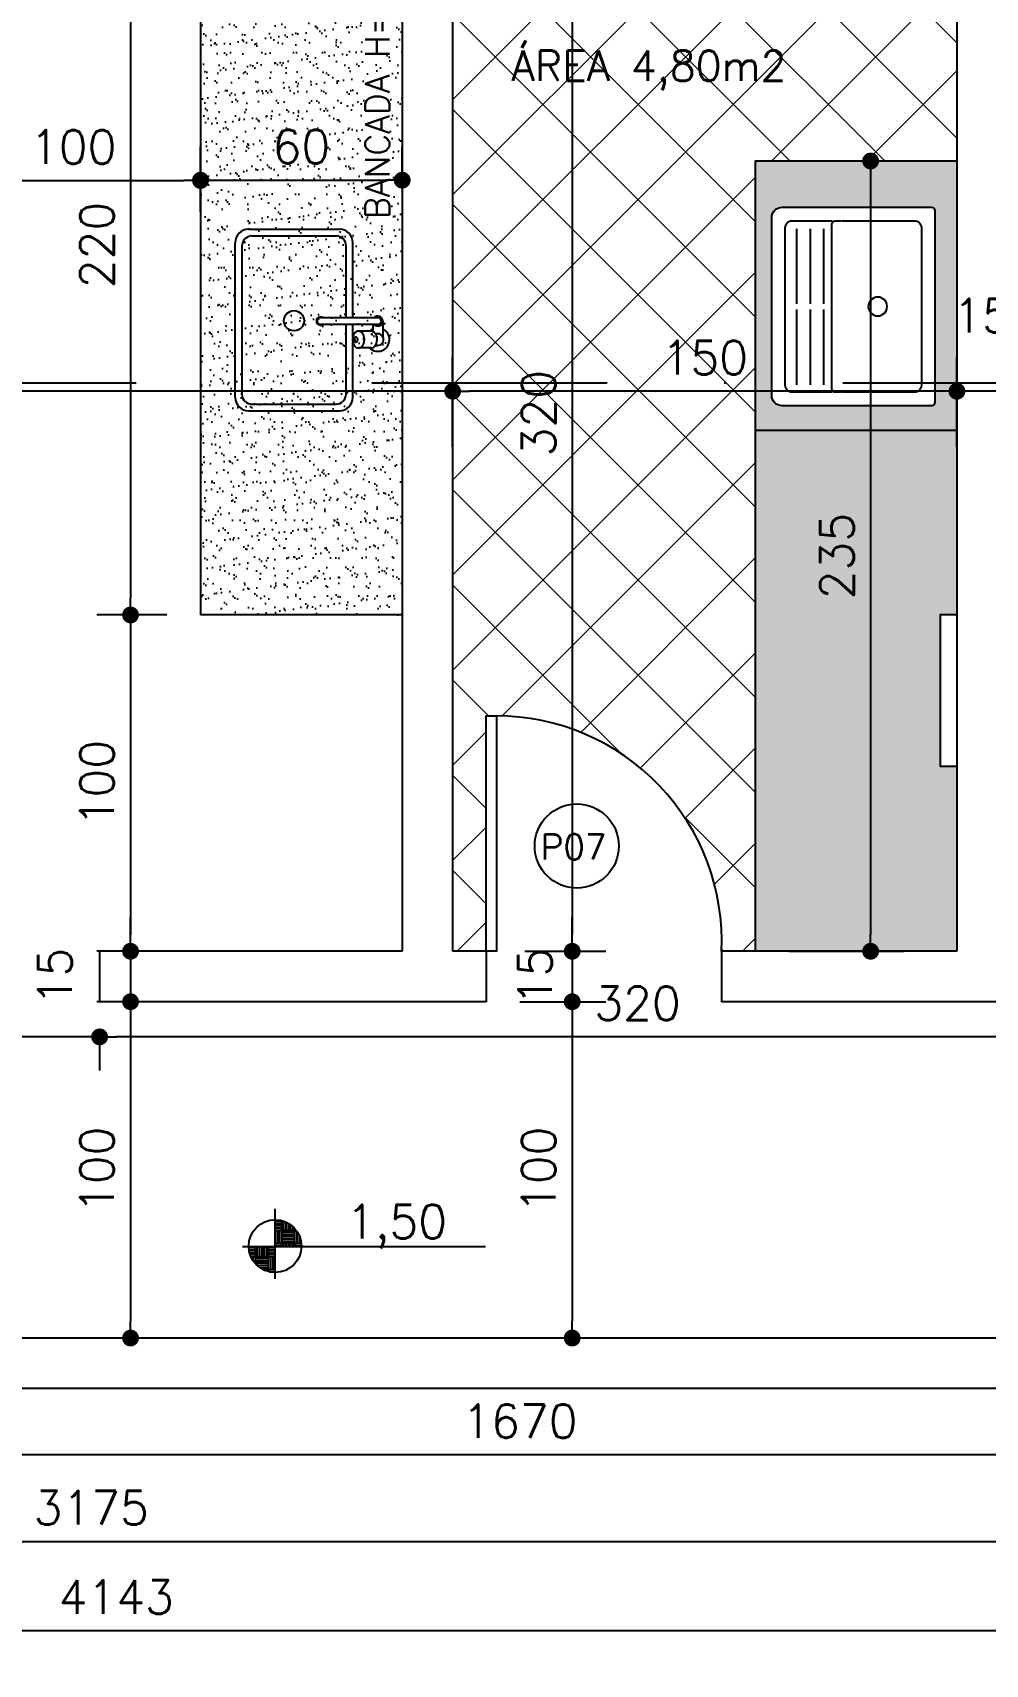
# Model space of a CAD drawing. Header units: inches. Extents: x 580771 to 672494, y 7715997 to 7829530.
# Drawn here: x 654402.8 to 654686.2, y 7727586.6 to 7728071.8 of the extents above; entities that cross this region are included whole.
import ezdxf

# ---------------------------------------------------------------- set-up
doc = ezdxf.new("R2010")
doc.units = ezdxf.units.IN
doc.header["$MEASUREMENT"] = 0
doc.header["$PDMODE"] = 2
doc.linetypes.add('DASHDOTX2', pattern=[2, 1, -0.5, 0, -0.5])
for name, color, linetype in [('02', 2, 'Continuous'), ('04', 4, 'Continuous'), ('1-ARQ-2', 2, 'Continuous'), ('1-ARQ-A', 1, 'Continuous'), ('Block1', 1, 'Continuous'), ('Block2', 2, 'Continuous'), ('COZINHA', 2, 'Continuous'), ('NIVEL', 2, 'Continuous'), ('P-02', 2, 'Continuous'), ('parede', 6, 'Continuous'), ('PAVTO1-ESCADA', 1, 'Continuous'), ('SIMBOLOS', 2, 'Continuous'), ('VEGETAÇÃO1', 96, 'Continuous')]:
    doc.layers.add(name, color=color, linetype=linetype)
doc.layers.add('ARQ-01', color=1, linetype='Continuous', lineweight=13)
doc.styles.add('R80E50', font='romans.shx', dxfattribs={"height": 10})
doc.styles.add('ROMANS', font='romans', dxfattribs={"height": 0.2})
doc.dimstyles.new('ARQ50', dxfattribs={"dimscale": 50, "dimtxt": 10, "dimasz": 0.1, "dimexe": 0.2, "dimexo": 0.2, "dimgap": 0.1, "dimtad": 1, "dimdec": 0, "dimzin": 12, "dimdsep": 46, "dimtxsty": 'R80E50', "dimblk1": 'DOT', "dimblk2": 'DOT', "dimsah": 1, "dimcen": 0.4, "dimclrd": 15, "dimclre": 15, "dimclrt": 3, "dimadec": 0, "dimazin": 0, "dimtfac": 1, "dimtdec": 0, "dimtmove": 2, "dimatfit": 3, "dimldrblk": 'DOT', "dimfxl": 0.2, "dimtolj": 1, "dimtzin": 12, "dimarcsym": 0})
pattern_1 = [(37.5, (135.5477, -42593.4593), (-0.1889800743, 5.780471307), [0, -4.56, 0, -5.1, 0, -4.875]), (7.5, (135.548, -42593.459), (5.309330116, 8.466438196), [0, -2.46, 0, -4.11, 0, -1.575]), (327.5, (131.8577, -42593.4593), (9.3424255853, 0.0169771606), [0, -1.5, 0, -5.4, 0, -7.05]), (317.5, (131.858, -42593.459), (9.018379814, 2.633026695), [0, -0.75, 0, -3.54, 0, -4.05])]

# ---------------------------------------------------------------- blocks, each defined once
blk = doc.blocks.new('COZINHA-D-G-PL')
at = {"layer": 'COZINHA', "color": 2, "linetype": 'Continuous'}
for p, q in [((19.24, 16.99), (65.24, 16.99)), ((19.24, -18.01), (35.69, -18.01)), ((37.18, -18.01), (40.94, -18.01)), ((37.18, -18.01), (40.94, -18.01)), ((42.94, -18.01), (65.24, -18.01))]:
    blk.add_line(p, q, dxfattribs=at)
at = {"layer": 'COZINHA', "color": 1, "linetype": 'Continuous'}
for p, q in [((64.24, 14.99), (20.24, 14.99)), ((17.24, 11.99), (17.24, -13.01)), ((67.24, 11.99), (67.24, -13.01)), ((40.94, -25.42), (40.94, -8.42)), ((42.94, -25.42), (42.94, -8.42)), ((20.24, -16.01), (40.94, -16.01)), ((42.94, -16.01), (64.24, -16.01)), ((33.94, -23.45), (33.94, -19.69)), ((40.94, -23.92), (38.85, -23.92)), ((38.94, -23.45), (38.94, -19.69)), ((34.69, -25.42), (34.69, -24.72)), ((41.94, -26.92), (37.58, -26.92)), ((38.19, -25.42), (38.19, -24.72))]:
    blk.add_line(p, q, dxfattribs=at)
at = {"layer": 'COZINHA', "color": 2}
for p, q in [((15.24, 12.99), (15.24, -14.01)), ((69.24, 12.99), (69.24, -14.01))]:
    blk.add_line(p, q, dxfattribs=at)
at = {"layer": 'COZINHA', "color": 1, "linetype": 'Continuous'}
for points in [[(38.94, -19.69, 0.133256), (38.76, -19.05, 0.106756), (38.2, -18.44, 0.082828), (37.43, -18.07, 0.071352), (36.44, -17.93, 0.071352), (35.45, -18.07, 0.082828), (34.67, -18.44, 0.106756), (34.11, -19.05, 0.133256), (33.94, -19.69, 0.133256), (34.11, -20.34, 0.106756), (34.67, -20.94, 0.082828), (35.45, -21.32, 0.071352), (36.44, -21.46, 0.071352), (37.43, -21.32, 0.082828), (38.2, -20.94, 0.106756), (38.76, -20.34, 0.133256)], [(35.69, -18.94, 0.133256), (35.74, -19.14, 0.106756), (35.91, -19.32, 0.082828), (36.14, -19.43, 0.071352), (36.44, -19.47, 0.071352), (36.73, -19.43, 0.082828), (36.97, -19.32, 0.106756), (37.13, -19.14, 0.133256), (37.19, -18.94, 0.133256), (37.13, -18.75, 0.106756), (36.97, -18.57, 0.082828), (36.73, -18.46, 0.071352), (36.44, -18.41, 0.071352), (36.14, -18.46, 0.082828), (35.91, -18.57, 0.106756), (35.74, -18.75, 0.133256)]]:
    blk.add_lwpolyline(points, format="xyb", close=True, dxfattribs=at)
blk.add_lwpolyline([(33.94, -23.45, 0.133256), (34.11, -24.1, 0.106756), (34.67, -24.7, 0.082828), (35.45, -25.08, 0.071352), (36.44, -25.22, 0.071352), (37.43, -25.08, 0.082828), (38.2, -24.7, 0.106756), (38.76, -24.1, 0.133256), (38.94, -23.45, 0.133256)], format="xyb", dxfattribs=at)
blk.add_circle((42.04, -0.51), 3, dxfattribs=at)
at = {"layer": 'COZINHA', "color": 2}
for centre, start, end in [((19.24, 12.99), 90, 180), ((65.24, 12.99), 0, 90), ((19.24, -14.01), 180, 270), ((65.24, -14.01), 270, 0)]:
    blk.add_arc(centre, 4, start, end, dxfattribs=at)
at = {"layer": 'COZINHA', "color": 1, "linetype": 'Continuous'}
for centre, radius, start, end in [((20.24, 11.99), 3, 90, 180), ((64.24, 11.99), 3, 360, 90), ((41.94, -8.42), 1.25, 323.1301, 216.8699), ((41.94, -8.42), 1, 0.0001, 180.0001), ((20.24, -13.01), 3, 180, 270), ((64.24, -13.01), 3, 270, 360), ((36.44, -25.42), 3.5, 135.5847, 334.6231), ((36.44, -25.42), 3.5, 25.3769, 44.4153), ((36.44, -25.42), 1.75, 180, 294.62), ((37.58, -27.92), 1, 90, 114.62), ((36.44, -25.42), 1.75, 301.0027, 360), ((41.94, -25.42), 1.5, 131.8103, 48.1897), ((41.94, -25.42), 1, 180.0002, 0.0002)]:
    blk.add_arc(centre, radius, start, end, dxfattribs=at)
blk = doc.blocks.new('Tanque002c')
at = {"layer": 'Block1'}
for points in [[(25.5, -27.69), (25.5, -6, 0.414214), (23.5, -4), (-23.5, -4, 0.414214), (-25.5, -6), (-25.5, -27.69)], [(-25.5, -27.84), (-25.5, -29.65, 0.414214), (-24.5, -30.65), (-23.25, -30.65), (23.1, -30.65), (24.5, -30.65, 0.414214), (25.5, -29.65), (25.5, -27.84)], [(-25.5, -30.5), (-25.5, -42.5, 0.414214), (-23.5, -44.5)], [(-23.5, -44.5), (23.5, -44.5, 0.414214), (25.5, -42.5), (25.5, -30.5, 0.414214)], [(-23.25, -33.03), (-0.9, -33.03, 0.414214)], [(0.75, -33.03), (23.1, -33.03, 0.414214)], [(-23.25, -37.03), (-0.9, -37.03, 0.414214)], [(0.75, -37.03), (23.1, -37.03, 0.414214)], [(-23.25, -41.03), (-0.9, -41.03, 0.414214)], [(0.75, -41.03), (23.1, -41.03, 0.414214)]]:
    blk.add_lwpolyline(points, format="xyb", dxfattribs=at)
blk.add_circle((0, -17), 2.8, dxfattribs=at)
at = {"layer": 'Block2'}
blk.add_lwpolyline([(-26.5, -48.5), (26.5, -48.5, 0.414214), (29.5, -45.5), (29.5, -1, 0.414214), (28.5, 0), (-28.5, 0, 0.414214), (-29.5, -1), (-29.5, -45.5, 0.414214)], format="xyb", close=True, dxfattribs=at)
blk = doc.blocks.new('_DOT')
at = {"color": 0, "linetype": 'ByBlock'}
blk.add_line((-0.5, 0), (-1, 0), dxfattribs=at)
at = {"color": 0, "linetype": 'ByBlock', "const_width": 0.5}
blk.add_lwpolyline([(-0.25, 0, 1), (0.25, 0, 1)], format="xyb", close=True, dxfattribs=at)
blk = doc.blocks.new('*D1153')
at = {"color": 15, "lineweight": -2, "transparency": 16777216}
for p, q in [((654677.74, 7727948.61), (654677.74, 7727975.13)), ((654692.74, 7727948.61), (654692.74, 7727975.13)), ((654672.74, 7727965.13), (654667.74, 7727965.13)), ((654692.74, 7727965.13), (654677.74, 7727965.13)), ((654697.74, 7727965.13), (654702.74, 7727965.13))]:
    blk.add_line(p, q, dxfattribs=at)
at = {"layer": 'Defpoints', "color": 0, "transparency": 16777216}
for p in [(654677.74, 7727965.13), (654677.74, 7727938.61), (654692.74, 7727938.61)]:
    blk.add_point(p, dxfattribs=at)
at = {"color": 15, "lineweight": -2, "transparency": 16777216, "xscale": 5, "yscale": 5, "zscale": 5}
blk.add_blockref('_DOT', (654677.74, 7727965.13), dxfattribs=at)
at = {"color": 15, "lineweight": -2, "transparency": 16777216, "xscale": 5, "yscale": 5, "zscale": 5, "rotation": 180}
blk.add_blockref('_DOT', (654692.74, 7727965.13), dxfattribs=at)
at = {"color": 3, "transparency": 16777216, "insert": (654685.24, 7727987.63), "char_height": 10, "attachment_point": 5, "style": 'R80E50'}
blk.add_mtext('\\A1;15', dxfattribs=at)
blk = doc.blocks.new('*D1154')
at = {"color": 15, "lineweight": -2, "transparency": 16777216}
for p, q in [((654527.74, 7727948.61), (654527.74, 7727975.13)), ((654677.74, 7727948.61), (654677.74, 7727975.13)), ((654672.74, 7727965.13), (654532.74, 7727965.13))]:
    blk.add_line(p, q, dxfattribs=at)
at = {"layer": 'Defpoints', "color": 0, "transparency": 16777216}
for p in [(654527.74, 7727965.13), (654527.74, 7727938.61), (654677.74, 7727938.61)]:
    blk.add_point(p, dxfattribs=at)
at = {"color": 15, "lineweight": -2, "transparency": 16777216, "xscale": 5, "yscale": 5, "zscale": 5, "rotation": 180}
blk.add_blockref('_DOT', (654527.74, 7727965.13), dxfattribs=at)
at = {"color": 15, "lineweight": -2, "transparency": 16777216, "xscale": 5, "yscale": 5, "zscale": 5}
blk.add_blockref('_DOT', (654677.74, 7727965.13), dxfattribs=at)
at = {"color": 3, "transparency": 16777216, "insert": (654602.74, 7727975.13), "char_height": 10, "attachment_point": 5, "style": 'R80E50'}
blk.add_mtext('\\A1;150', dxfattribs=at)
blk = doc.blocks.new('*D1155')
at = {"color": 15, "lineweight": -2, "transparency": 16777216}
for p, q in [((653712.74, 7727948.61), (653712.74, 7727975.13)), ((654527.74, 7727948.61), (654527.74, 7727975.13)), ((654522.74, 7727965.13), (653717.74, 7727965.13))]:
    blk.add_line(p, q, dxfattribs=at)
at = {"layer": 'Defpoints', "color": 0, "transparency": 16777216}
for p in [(653712.74, 7727965.13), (653712.74, 7727938.61), (654527.74, 7727938.61)]:
    blk.add_point(p, dxfattribs=at)
at = {"color": 15, "lineweight": -2, "transparency": 16777216, "xscale": 5, "yscale": 5, "zscale": 5, "rotation": 180}
blk.add_blockref('_DOT', (653712.74, 7727965.13), dxfattribs=at)
at = {"color": 15, "lineweight": -2, "transparency": 16777216, "xscale": 5, "yscale": 5, "zscale": 5}
blk.add_blockref('_DOT', (654527.74, 7727965.13), dxfattribs=at)
at = {"color": 3, "transparency": 16777216, "insert": (654120.24, 7727975.13), "char_height": 10, "attachment_point": 5, "style": 'R80E50'}
blk.add_mtext('\\A1;815', dxfattribs=at)
blk = doc.blocks.new('*D1192')
at = {"layer": 'Defpoints', "color": 0, "transparency": 16777216}
for p in [(654512.74, 7728027.9), (654512.74, 7728016.39), (654452.74, 7728008.61)]:
    blk.add_point(p, dxfattribs=at)
at = {"layer": 'NIVEL', "color": 15, "lineweight": -2, "transparency": 16777216}
for p, q in [((654452.74, 7728018.61), (654452.74, 7728037.9)), ((654512.74, 7728026.39), (654512.74, 7728037.9)), ((654457.74, 7728027.9), (654507.74, 7728027.9))]:
    blk.add_line(p, q, dxfattribs=at)
at = {"layer": 'NIVEL', "color": 15, "lineweight": -2, "transparency": 16777216, "xscale": 5, "yscale": 5, "zscale": 5, "rotation": 180}
blk.add_blockref('_DOT', (654452.74, 7728027.9), dxfattribs=at)
at = {"layer": 'NIVEL', "color": 15, "lineweight": -2, "transparency": 16777216, "xscale": 5, "yscale": 5, "zscale": 5}
blk.add_blockref('_DOT', (654512.74, 7728027.9), dxfattribs=at)
at = {"layer": 'NIVEL', "color": 3, "transparency": 16777216, "insert": (654482.74, 7728037.9), "char_height": 10, "attachment_point": 5, "style": 'R80E50'}
blk.add_mtext('\\A1;60', dxfattribs=at)
blk = doc.blocks.new('*D1193')
at = {"layer": 'Defpoints', "color": 0, "transparency": 16777216}
for p in [(654352.74, 7728038.61), (654452.75, 7728027.79), (654452.75, 7728027.79)]:
    blk.add_point(p, dxfattribs=at)
at = {"layer": 'NIVEL', "color": 15, "lineweight": -2, "transparency": 16777216}
for p, q in [((654352.74, 7728028.61), (654352.74, 7728017.79)), ((654357.74, 7728027.79), (654447.75, 7728027.79))]:
    blk.add_line(p, q, dxfattribs=at)
at = {"layer": 'NIVEL', "color": 15, "lineweight": -2, "transparency": 16777216, "xscale": 5, "yscale": 5, "zscale": 5, "rotation": 180}
blk.add_blockref('_DOT', (654352.74, 7728027.79), dxfattribs=at)
at = {"layer": 'NIVEL', "color": 15, "lineweight": -2, "transparency": 16777216, "xscale": 5, "yscale": 5, "zscale": 5}
blk.add_blockref('_DOT', (654452.75, 7728027.79), dxfattribs=at)
at = {"layer": 'NIVEL', "color": 3, "transparency": 16777216, "insert": (654414.89, 7728037.79), "char_height": 10, "attachment_point": 5, "style": 'R80E50'}
blk.add_mtext('\\A1;100', dxfattribs=at)
blk = doc.blocks.new('*D1203')
at = {"layer": 'Defpoints', "color": 0, "transparency": 16777216}
for p in [(654422.74, 7727783.61), (654422.74, 7727773.16), (654742.74, 7727775.84)]:
    blk.add_point(p, dxfattribs=at)
at = {"layer": 'NIVEL', "color": 15, "lineweight": -2, "transparency": 16777216}
for p, q in [((654422.74, 7727773.61), (654422.74, 7727763.16)), ((654737.74, 7727773.16), (654427.74, 7727773.16)), ((654742.74, 7727765.84), (654742.74, 7727763.16))]:
    blk.add_line(p, q, dxfattribs=at)
at = {"layer": 'NIVEL', "color": 15, "lineweight": -2, "transparency": 16777216, "xscale": 5, "yscale": 5, "zscale": 5, "rotation": 180}
blk.add_blockref('_DOT', (654422.74, 7727773.16), dxfattribs=at)
at = {"layer": 'NIVEL', "color": 15, "lineweight": -2, "transparency": 16777216, "xscale": 5, "yscale": 5, "zscale": 5}
blk.add_blockref('_DOT', (654742.74, 7727773.16), dxfattribs=at)
at = {"layer": 'NIVEL', "color": 3, "transparency": 16777216, "insert": (654582.74, 7727783.16), "char_height": 10, "attachment_point": 5, "style": 'R80E50'}
blk.add_mtext('\\A1;320', dxfattribs=at)
blk = doc.blocks.new('*D1204')
at = {"layer": 'Defpoints', "color": 0, "transparency": 16777216}
for p in [(653712.74, 7727789.52), (654422.74, 7727783.61), (653712.74, 7727773.16)]:
    blk.add_point(p, dxfattribs=at)
at = {"layer": 'NIVEL', "color": 15, "lineweight": -2, "transparency": 16777216}
for p, q in [((653712.74, 7727779.52), (653712.74, 7727763.16)), ((654417.74, 7727773.16), (653717.74, 7727773.16)), ((654422.74, 7727773.61), (654422.74, 7727763.16))]:
    blk.add_line(p, q, dxfattribs=at)
at = {"layer": 'NIVEL', "color": 15, "lineweight": -2, "transparency": 16777216, "xscale": 5, "yscale": 5, "zscale": 5, "rotation": 180}
blk.add_blockref('_DOT', (653712.74, 7727773.16), dxfattribs=at)
at = {"layer": 'NIVEL', "color": 15, "lineweight": -2, "transparency": 16777216, "xscale": 5, "yscale": 5, "zscale": 5}
blk.add_blockref('_DOT', (654422.74, 7727773.16), dxfattribs=at)
at = {"layer": 'NIVEL', "color": 3, "transparency": 16777216, "insert": (654067.74, 7727783.16), "char_height": 10, "attachment_point": 5, "style": 'R80E50'}
blk.add_mtext('\\A1;710', dxfattribs=at)
blk = doc.blocks.new('*D1266')
at = {"layer": 'Defpoints', "color": 0, "transparency": 16777216}
for p in [(654527.74, 7728118.61), (654539.24, 7727798.61), (654563.31, 7727798.61)]:
    blk.add_point(p, dxfattribs=at)
at = {"layer": 'NIVEL', "color": 15, "lineweight": -2, "transparency": 16777216}
for p, q in [((654537.74, 7728118.61), (654573.31, 7728118.61)), ((654563.31, 7728113.61), (654563.31, 7727803.61)), ((654549.24, 7727798.61), (654573.31, 7727798.61))]:
    blk.add_line(p, q, dxfattribs=at)
at = {"layer": 'NIVEL', "color": 15, "lineweight": -2, "transparency": 16777216, "xscale": 5, "yscale": 5, "zscale": 5}
for p, rotation in [((654563.31, 7728118.61), 90), ((654563.31, 7727798.61), 270)]:
    blk.add_blockref('_DOT', p, dxfattribs=dict(at, rotation=rotation))
at = {"layer": 'NIVEL', "color": 3, "transparency": 16777216, "insert": (654553.31, 7727958.61), "char_height": 10, "attachment_point": 5, "rotation": 90, "style": 'R80E50'}
blk.add_mtext('\\A1;320', dxfattribs=at)
blk = doc.blocks.new('*D1267')
at = {"layer": 'Defpoints', "color": 0, "transparency": 16777216}
for p in [(654539.24, 7727798.61), (654537.74, 7727783.61), (654563.31, 7727783.61)]:
    blk.add_point(p, dxfattribs=at)
at = {"layer": 'NIVEL', "color": 15, "lineweight": -2, "transparency": 16777216}
for p, q in [((654563.31, 7727803.61), (654563.31, 7727808.61)), ((654549.24, 7727798.61), (654573.31, 7727798.61)), ((654563.31, 7727798.61), (654563.31, 7727783.61)), ((654547.74, 7727783.61), (654573.31, 7727783.61)), ((654563.31, 7727778.61), (654563.31, 7727773.61))]:
    blk.add_line(p, q, dxfattribs=at)
at = {"layer": 'NIVEL', "color": 15, "lineweight": -2, "transparency": 16777216, "xscale": 5, "yscale": 5, "zscale": 5}
for p, rotation in [((654563.31, 7727798.61), 270), ((654563.31, 7727783.61), 90)]:
    blk.add_blockref('_DOT', p, dxfattribs=dict(at, rotation=rotation))
at = {"layer": 'NIVEL', "color": 3, "transparency": 16777216, "insert": (654552.26, 7727791.11), "char_height": 10, "attachment_point": 5, "rotation": 90, "style": 'R80E50'}
blk.add_mtext('\\A1;15', dxfattribs=at)
blk = doc.blocks.new('*D1268')
at = {"layer": 'Defpoints', "color": 0, "transparency": 16777216}
for p in [(654537.74, 7727783.61), (654563.31, 7727683.61), (654595.81, 7727683.61)]:
    blk.add_point(p, dxfattribs=at)
at = {"layer": 'NIVEL', "color": 15, "lineweight": -2, "transparency": 16777216}
for p, q in [((654547.74, 7727783.61), (654573.31, 7727783.61)), ((654563.31, 7727778.61), (654563.31, 7727688.61)), ((654585.81, 7727683.61), (654553.31, 7727683.61))]:
    blk.add_line(p, q, dxfattribs=at)
at = {"layer": 'NIVEL', "color": 15, "lineweight": -2, "transparency": 16777216, "xscale": 5, "yscale": 5, "zscale": 5}
for p, rotation in [((654563.31, 7727783.61), 90), ((654563.31, 7727683.61), 270)]:
    blk.add_blockref('_DOT', p, dxfattribs=dict(at, rotation=rotation))
at = {"layer": 'NIVEL', "color": 3, "transparency": 16777216, "insert": (654553.31, 7727733.61), "char_height": 10, "attachment_point": 5, "rotation": 90, "style": 'R80E50'}
blk.add_mtext('\\A1;100', dxfattribs=at)
blk = doc.blocks.new('*D1269')
at = {"layer": 'Defpoints', "color": 0, "transparency": 16777216}
for p in [(654617.74, 7728033.61), (654617.74, 7727798.61), (654652.07, 7727798.61)]:
    blk.add_point(p, dxfattribs=at)
at = {"layer": 'NIVEL', "color": 15, "lineweight": -2, "transparency": 16777216}
for p, q in [((654627.74, 7728033.61), (654662.07, 7728033.61)), ((654652.07, 7728028.61), (654652.07, 7727803.61)), ((654627.74, 7727798.61), (654662.07, 7727798.61))]:
    blk.add_line(p, q, dxfattribs=at)
at = {"layer": 'NIVEL', "color": 15, "lineweight": -2, "transparency": 16777216, "xscale": 5, "yscale": 5, "zscale": 5}
for p, rotation in [((654652.07, 7728033.61), 90), ((654652.07, 7727798.61), 270)]:
    blk.add_blockref('_DOT', p, dxfattribs=dict(at, rotation=rotation))
at = {"layer": 'NIVEL', "color": 3, "transparency": 16777216, "insert": (654642.07, 7727916.11), "char_height": 10, "attachment_point": 5, "rotation": 90, "style": 'R80E50'}
blk.add_mtext('\\A1;235', dxfattribs=at)
blk = doc.blocks.new('*D1273')
at = {"layer": 'Defpoints', "color": 0, "transparency": 16777216}
for p in [(654452.74, 7728118.61), (654431.93, 7727898.61), (654452.74, 7727898.61)]:
    blk.add_point(p, dxfattribs=at)
at = {"layer": 'NIVEL', "color": 15, "lineweight": -2, "transparency": 16777216}
for p, q in [((654442.74, 7728118.61), (654421.93, 7728118.61)), ((654431.93, 7728113.61), (654431.93, 7727903.61)), ((654442.74, 7727898.61), (654421.93, 7727898.61))]:
    blk.add_line(p, q, dxfattribs=at)
at = {"layer": 'NIVEL', "color": 15, "lineweight": -2, "transparency": 16777216, "xscale": 5, "yscale": 5, "zscale": 5}
for p, rotation in [((654431.93, 7728118.61), 90), ((654431.93, 7727898.61), 270)]:
    blk.add_blockref('_DOT', p, dxfattribs=dict(at, rotation=rotation))
at = {"layer": 'NIVEL', "color": 3, "transparency": 16777216, "insert": (654421.93, 7728008.61), "char_height": 10, "attachment_point": 5, "rotation": 90, "style": 'R80E50'}
blk.add_mtext('\\A1;220', dxfattribs=at)
blk = doc.blocks.new('*D1274')
at = {"layer": 'Defpoints', "color": 0, "transparency": 16777216}
for p in [(654452.74, 7727898.61), (654431.93, 7727798.61), (654452.74, 7727798.61)]:
    blk.add_point(p, dxfattribs=at)
at = {"layer": 'NIVEL', "color": 15, "lineweight": -2, "transparency": 16777216}
for p, q in [((654442.74, 7727898.61), (654421.93, 7727898.61)), ((654431.93, 7727893.61), (654431.93, 7727803.61)), ((654442.74, 7727798.61), (654421.93, 7727798.61))]:
    blk.add_line(p, q, dxfattribs=at)
at = {"layer": 'NIVEL', "color": 15, "lineweight": -2, "transparency": 16777216, "xscale": 5, "yscale": 5, "zscale": 5}
for p, rotation in [((654431.93, 7727898.61), 90), ((654431.93, 7727798.61), 270)]:
    blk.add_blockref('_DOT', p, dxfattribs=dict(at, rotation=rotation))
at = {"layer": 'NIVEL', "color": 3, "transparency": 16777216, "insert": (654421.93, 7727848.61), "char_height": 10, "attachment_point": 5, "rotation": 90, "style": 'R80E50'}
blk.add_mtext('\\A1;100', dxfattribs=at)
blk = doc.blocks.new('*D1275')
at = {"layer": 'Defpoints', "color": 0, "transparency": 16777216}
for p in [(654452.74, 7727798.61), (654431.93, 7727783.61), (654452.74, 7727783.61)]:
    blk.add_point(p, dxfattribs=at)
at = {"layer": 'NIVEL', "color": 15, "lineweight": -2, "transparency": 16777216}
for p, q in [((654431.93, 7727803.61), (654431.93, 7727808.61)), ((654442.74, 7727798.61), (654421.93, 7727798.61)), ((654431.93, 7727798.61), (654431.93, 7727783.61)), ((654442.74, 7727783.61), (654421.93, 7727783.61)), ((654431.93, 7727778.61), (654431.93, 7727773.61))]:
    blk.add_line(p, q, dxfattribs=at)
at = {"layer": 'NIVEL', "color": 15, "lineweight": -2, "transparency": 16777216, "xscale": 5, "yscale": 5, "zscale": 5}
for p, rotation in [((654431.93, 7727798.61), 270), ((654431.93, 7727783.61), 90)]:
    blk.add_blockref('_DOT', p, dxfattribs=dict(at, rotation=rotation))
at = {"layer": 'NIVEL', "color": 3, "transparency": 16777216, "insert": (654409.43, 7727791.11), "char_height": 10, "attachment_point": 5, "rotation": 90, "style": 'R80E50'}
blk.add_mtext('\\A1;15', dxfattribs=at)
blk = doc.blocks.new('*D1276')
at = {"layer": 'Defpoints', "color": 0, "transparency": 16777216}
for p in [(654452.74, 7727783.61), (654431.93, 7727683.61), (654452.74, 7727683.61)]:
    blk.add_point(p, dxfattribs=at)
at = {"layer": 'NIVEL', "color": 15, "lineweight": -2, "transparency": 16777216}
for p, q in [((654442.74, 7727783.61), (654421.93, 7727783.61)), ((654431.93, 7727778.61), (654431.93, 7727688.61)), ((654442.74, 7727683.61), (654421.93, 7727683.61))]:
    blk.add_line(p, q, dxfattribs=at)
at = {"layer": 'NIVEL', "color": 15, "lineweight": -2, "transparency": 16777216, "xscale": 5, "yscale": 5, "zscale": 5}
for p, rotation in [((654431.93, 7727783.61), 90), ((654431.93, 7727683.61), 270)]:
    blk.add_blockref('_DOT', p, dxfattribs=dict(at, rotation=rotation))
at = {"layer": 'NIVEL', "color": 3, "transparency": 16777216, "insert": (654421.93, 7727733.61), "char_height": 10, "attachment_point": 5, "rotation": 90, "style": 'R80E50'}
blk.add_mtext('\\A1;100', dxfattribs=at)
blk = doc.blocks.new('*D735')
at = {"layer": 'Defpoints', "color": 0, "transparency": 16777216}
for p in [(653712.74, 7727683.61), (655382.74, 7727683.61), (653712.74, 7727648.89)]:
    blk.add_point(p, dxfattribs=at)
at = {"layer": 'NIVEL', "color": 15, "lineweight": -2, "transparency": 16777216}
for p, q in [((653712.74, 7727673.61), (653712.74, 7727638.89)), ((655382.74, 7727673.61), (655382.74, 7727638.89)), ((655377.74, 7727648.89), (653717.74, 7727648.89))]:
    blk.add_line(p, q, dxfattribs=at)
at = {"layer": 'NIVEL', "color": 15, "lineweight": -2, "transparency": 16777216, "xscale": 5, "yscale": 5, "zscale": 5, "rotation": 180}
blk.add_blockref('_DOT', (653712.74, 7727648.89), dxfattribs=at)
at = {"layer": 'NIVEL', "color": 15, "lineweight": -2, "transparency": 16777216, "xscale": 5, "yscale": 5, "zscale": 5}
blk.add_blockref('_DOT', (655382.74, 7727648.89), dxfattribs=at)
at = {"layer": 'NIVEL', "color": 3, "transparency": 16777216, "insert": (654547.74, 7727658.89), "char_height": 10, "attachment_point": 5, "style": 'R80E50'}
blk.add_mtext('\\A1;1670', dxfattribs=at)
blk = doc.blocks.new('*D743')
at = {"layer": 'Defpoints', "color": 0, "transparency": 16777216}
for p in [(652832.74, 7727668.61), (656007.74, 7727668.61), (656007.74, 7727623.13)]:
    blk.add_point(p, dxfattribs=at)
at = {"layer": 'NIVEL', "color": 15, "lineweight": -2, "transparency": 16777216}
for p, q in [((652832.74, 7727658.61), (652832.74, 7727613.13)), ((656007.74, 7727658.61), (656007.74, 7727613.13)), ((652837.74, 7727623.13), (656002.74, 7727623.13))]:
    blk.add_line(p, q, dxfattribs=at)
at = {"layer": 'NIVEL', "color": 15, "lineweight": -2, "transparency": 16777216, "xscale": 5, "yscale": 5, "zscale": 5, "rotation": 180}
blk.add_blockref('_DOT', (652832.74, 7727623.13), dxfattribs=at)
at = {"layer": 'NIVEL', "color": 15, "lineweight": -2, "transparency": 16777216, "xscale": 5, "yscale": 5, "zscale": 5}
blk.add_blockref('_DOT', (656007.74, 7727623.13), dxfattribs=at)
at = {"layer": 'NIVEL', "color": 3, "transparency": 16777216, "insert": (654420.24, 7727633.13), "char_height": 10, "attachment_point": 5, "style": 'R80E50'}
blk.add_mtext('\\A1;3175', dxfattribs=at)
blk = doc.blocks.new('*D745')
at = {"layer": 'Defpoints', "color": 0, "transparency": 16777216}
for p in [(652356.25, 7727668.61), (656499.08, 7727668.61), (652356.25, 7727596.58)]:
    blk.add_point(p, dxfattribs=at)
at = {"layer": 'NIVEL', "color": 15, "lineweight": -2, "transparency": 16777216}
for p, q in [((652356.25, 7727658.61), (652356.25, 7727586.58)), ((656499.08, 7727658.61), (656499.08, 7727586.58)), ((656494.08, 7727596.58), (652361.25, 7727596.58))]:
    blk.add_line(p, q, dxfattribs=at)
at = {"layer": 'NIVEL', "color": 15, "lineweight": -2, "transparency": 16777216, "xscale": 5, "yscale": 5, "zscale": 5, "rotation": 180}
blk.add_blockref('_DOT', (652356.25, 7727596.58), dxfattribs=at)
at = {"layer": 'NIVEL', "color": 15, "lineweight": -2, "transparency": 16777216, "xscale": 5, "yscale": 5, "zscale": 5}
blk.add_blockref('_DOT', (656499.08, 7727596.58), dxfattribs=at)
at = {"layer": 'NIVEL', "color": 3, "transparency": 16777216, "insert": (654427.66, 7727606.58), "char_height": 10, "attachment_point": 5, "style": 'R80E50'}
blk.add_mtext('\\A1;4143', dxfattribs=at)
blk = doc.blocks.new('*X31')
at = {"color": 0}
for p, q in [((-1683.05, 3892), (-1680, 3892)), ((-1680, 3888), (-1680, 3892.29)), ((-1679, 3888), (-1679, 3891.98)), ((-1678, 3888), (-1678, 3891.57)), ((-1683.05, 3891), (-1680, 3891)), ((-1683.05, 3890), (-1680, 3890)), ((-1683.05, 3889), (-1680, 3889)), ((-1683.05, 3888), (-1680, 3888)), ((-1683, 3882), (-1683, 3888)), ((-1682, 3882), (-1682, 3888)), ((-1681, 3882), (-1681, 3888)), ((-1680, 3882), (-1680, 3888)), ((-1680, 3888), (-1674, 3888)), ((-1680, 3887), (-1674, 3887)), ((-1680, 3886), (-1674, 3886)), ((-1680, 3885), (-1674, 3885)), ((-1680, 3884), (-1674, 3884)), ((-1677, 3888), (-1677, 3891.05)), ((-1676, 3888), (-1676, 3890.4)), ((-1675, 3888), (-1675, 3889.59)), ((-1674, 3888), (-1674, 3888.57)), ((-1674, 3882), (-1674, 3888)), ((-1674, 3888), (-1673.54, 3888)), ((-1673, 3882), (-1673, 3887.24)), ((-1672, 3882), (-1672, 3885.37)), ((-1695.03, 3880), (-1692, 3880)), ((-1694.93, 3879), (-1692, 3879)), ((-1694.74, 3878), (-1692, 3878)), ((-1694.47, 3877), (-1692, 3877)), ((-1692, 3876), (-1692, 3880.69)), ((-1691, 3876), (-1691, 3880.69)), ((-1690, 3876), (-1690, 3880.69)), ((-1689, 3876), (-1689, 3880.69)), ((-1688, 3876), (-1688, 3880.69)), ((-1687, 3876), (-1687, 3880.69)), ((-1686, 3876), (-1686, 3880.69)), ((-1686, 3880), (-1683.05, 3880)), ((-1686, 3879), (-1683.05, 3879)), ((-1686, 3878), (-1683.05, 3878)), ((-1686, 3877), (-1683.05, 3877)), ((-1683.05, 3882), (-1680, 3882)), ((-1683.05, 3881), (-1680, 3881)), ((-1680, 3883), (-1674, 3883)), ((-1680, 3880.69), (-1680, 3882)), ((-1680, 3882), (-1674, 3882)), ((-1679, 3880.69), (-1679, 3882)), ((-1678, 3880.69), (-1678, 3882)), ((-1677, 3880.69), (-1677, 3882)), ((-1676, 3880.69), (-1676, 3882)), ((-1675, 3880.69), (-1675, 3882)), ((-1674, 3880.69), (-1674, 3882)), ((-1674, 3882), (-1671.12, 3882)), ((-1674, 3881), (-1671.05, 3881)), ((-1694.1, 3876), (-1692, 3876)), ((-1694, 3875.78), (-1694, 3876)), ((-1693, 3873.98), (-1693, 3876)), ((-1692, 3872.69), (-1692, 3876)), ((-1692, 3876), (-1686, 3876)), ((-1692, 3875), (-1686, 3875)), ((-1692, 3874), (-1686, 3874)), ((-1692, 3873), (-1686, 3873)), ((-1691.33, 3872), (-1686, 3872)), ((-1690.13, 3871), (-1686, 3871)), ((-1688.51, 3870), (-1686, 3870)), ((-1688, 3869.76), (-1688, 3870)), ((-1687, 3869.36), (-1687, 3870)), ((-1686, 3870), (-1686, 3876)), ((-1686, 3876), (-1683.05, 3876)), ((-1686, 3869.06), (-1686, 3870)), ((-1686, 3870), (-1683.05, 3870)), ((-1685, 3870), (-1685, 3876)), ((-1684, 3870), (-1684, 3876)), ((-1685.77, 3869), (-1683.05, 3869))]:
    blk.add_line(p, q, dxfattribs=at)

msp = doc.modelspace()

# ---------------------------------------------------------------- hatches: boundary and pattern name
at = {"layer": 'ARQ-01'}
h = msp.add_hatch(dxfattribs=at)
h.set_pattern_fill('_USER', color=256, scale=20, angle=45, style=0, double=1, pattern_type=0)
h.set_pattern_definition([(45, (0, -41893.46), (-14.142135624, 14.142135624), []), (135, (0, -41893.46), (-14.142135624, -14.142135624), [])])
h.paths.add_polyline_path([(654617.741, 7727967.635), (654527.741, 7727967.635), (654527.741, 7727798.605), (654537.741, 7727798.605), (654537.741, 7727868.605), (654540.741, 7727868.605, -0.4270979), (654607.741, 7727798.605), (654617.741, 7727798.605)])
h.paths.add_polyline_path([(654617.741, 7728033.605), (654677.741, 7728033.605), (654677.741, 7728118.605), (654527.741, 7728118.605), (654527.741, 7727967.635), (654617.741, 7727967.635)])
h.paths.add_polyline_path([(654591.015, 7728102.234, -1), (654616.015, 7728102.234, -1)], flags=16)
h.paths.add_polyline_path([(654560.813, 7727943.248), (654560.813, 7727973.962), (654545.813, 7727973.962), (654545.813, 7727943.248)], flags=9)
h.paths.add_polyline_path([(654588.098, 7727967.629), (654617.384, 7727967.629), (654617.384, 7727982.629), (654588.098, 7727982.629)], flags=9)
h.paths.add_polyline_path([(654592.336, 7728096.355), (654615.729, 7728096.355), (654615.729, 7728107.605), (654592.336, 7728107.605)], flags=24)
h.paths.add_polyline_path([(654543.026, 7728052.438), (654638.812, 7728052.438), (654638.812, 7728069.366), (654543.026, 7728069.366)], flags=24)
h.paths.add_polyline_path([(654549.83, 7728069.495), (654628.768, 7728069.495), (654628.768, 7728093.695), (654549.83, 7728093.695)], flags=24)
at = {"layer": 'PAVTO1-ESCADA'}
h = msp.add_hatch(dxfattribs=at)
h.set_pattern_fill('AR-SAND', color=256, scale=3, style=0)
h.set_pattern_definition(pattern_1)
h.paths.add_polyline_path([(654512.741, 7728118.605), (654452.741, 7728118.605), (654452.741, 7728080.69), (654512.741, 7728080.69)])
h.paths.add_polyline_path([(654510.756, 7728014.59), (654510.756, 7728115.905), (654499.956, 7728115.905), (654499.956, 7728014.59)], flags=9)
h = msp.add_hatch(dxfattribs=at)
h.set_pattern_fill('AR-SAND', color=256, scale=3, style=0)
h.set_pattern_definition(pattern_1)
h.paths.add_polyline_path([(654512.741, 7728080.69), (654452.741, 7728080.69), (654452.741, 7727898.605), (654512.741, 7727898.605)])
h.paths.add_polyline_path([(654497.971, 7727993.02, -0.0533066), (654498.05, 7727993.765), (654498.05, 7727997.52), (654496.05, 7727997.52), (654496.05, 7727976.824, -0.4142136), (654493.05, 7727973.824), (654468.05, 7727973.824, -0.4142136), (654465.05, 7727976.824), (654465.05, 7728020.824, -0.4142136), (654468.05, 7728023.824), (654493.05, 7728023.824, -0.4142136), (654496.05, 7728020.824), (654496.05, 7727999.52), (654498.05, 7727999.52), (654498.05, 7728021.824, 0.4142136), (654494.05, 7728025.824), (654467.05, 7728025.824, 0.4142136), (654463.05, 7728021.824), (654463.05, 7727975.824, 0.4142136), (654467.05, 7727971.824), (654494.05, 7727971.824, 0.4142136), (654498.05, 7727975.824), (654498.05, 7727992.275, -0.0533066)], flags=16)
h.paths.add_polyline_path([(654477.55, 7727998.627, -1), (654483.55, 7727998.627, -1)], flags=16)
h.paths.add_polyline_path([(654503.751, 7727990.52), (654503.011, 7727990.52, 1.1816489), (654506.961, 7727996.183), (654506.961, 7727994.166, 0.1078401), (654507.052, 7727993.749, -0.5464635), (654505.461, 7727991.27), (654504.761, 7727991.27, -0.1653005)], flags=16)
h.paths.add_polyline_path([(654498.458, 7727993.02, -0.3162194), (654498.923, 7727993.797, -0.2264165), (654499.364, 7727993.551, -0.0828275), (654499.476, 7727993.317, -0.0713517), (654499.519, 7727993.02, -0.6327662), (654498.718, 7727992.326, -0.1809632)], flags=16)
h.paths.add_polyline_path([(654503.011, 7727995.52, -0.0832622), (654503.961, 7727996.183), (654503.961, 7727995.52)], flags=16)
h.paths.add_polyline_path([(654472.384, 7728030.396), (654493.098, 7728030.396), (654493.098, 7728045.396), (654472.384, 7728045.396)], flags=24)
h.paths.add_polyline_path([(654510.756, 7728014.59), (654510.756, 7728115.905), (654499.956, 7728115.905), (654499.956, 7728014.59)], flags=9)
h = msp.add_hatch(dxfattribs=at)
h.set_pattern_fill('AR-SAND', color=256, scale=3, style=0)
h.set_pattern_definition([(37.5, (0, -41893.4593), (-0.1889800743, 5.780471307), [0, -4.56, 0, -5.1, 0, -4.875]), (7.5, (0, -41893.459), (5.309330116, 8.466438196), [0, -2.46, 0, -4.11, 0, -1.575]), (327.5, (-3.69, -41893.4593), (9.3424255853, 0.0169771606), [0, -1.5, 0, -5.4, 0, -7.05]), (317.5, (-3.69, -41893.459), (9.018379814, 2.633026695), [0, -0.75, 0, -3.54, 0, -4.05])])
h.paths.add_polyline_path([(654677.741, 7727967.635), (654671.173, 7727967.635), (654671.173, 7727961.834, -0.4142136), (654670.173, 7727960.834), (654625.673, 7727960.834, -0.4142136), (654622.673, 7727963.834), (654622.673, 7727967.635), (654617.741, 7727967.635), (654617.741, 7727953.605), (654677.741, 7727953.605)])
h.paths.add_polyline_path([(654677.741, 7728033.605), (654617.741, 7728033.605), (654617.741, 7727967.635), (654622.673, 7727967.635), (654622.673, 7728016.834, -0.4142136), (654625.673, 7728019.834), (654670.173, 7728019.834, -0.4142136), (654671.173, 7728018.834), (654671.173, 7727967.635), (654677.741, 7727967.635)])
h.paths.add_polyline_path([(654677.741, 7727953.605), (654617.741, 7727953.605), (654617.741, 7727798.605), (654677.741, 7727798.605), (654677.741, 7727853.605), (654672.741, 7727853.605), (654672.741, 7727898.605), (654677.741, 7727898.605)])
h.paths.add_polyline_path([(654649.568, 7727900.748), (654649.568, 7727931.462), (654634.568, 7727931.462), (654634.568, 7727900.748)], flags=24)
at = {"layer": 'VEGETAÇÃO1'}
h = msp.add_hatch(dxfattribs=at)
h.set_pattern_fill('AR-SAND', color=256, scale=5, style=0)
h.set_pattern_definition([(37.5, (-15995.2145, 6522.265), (-0.3149667905, 9.634118845), [0, -7.6, 0, -8.5, 0, -8.125]), (7.5, (-15995.215, 6522.265), (8.848883526, 14.110730326), [0, -4.1, 0, -6.85, 0, -2.625]), (327.5, (-16001.3645, 6522.265), (15.570709309, 0.028295268), [0, -2.5, 0, -9, 0, -11.75]), (317.5, (-16001.365, 6522.265), (15.030633023, 4.388377825), [0, -1.25, 0, -5.9, 0, -6.75])])
h.paths.add_polyline_path([(656219.712, 7729077.188), (653247.193, 7729077.188), (653247.193, 7729018.11), (656219.712, 7729018.11)])
h.paths.add_polyline_path([(653172.092, 7727708.921), (653620.827, 7727708.921), (653620.827, 7727781.714), (653172.092, 7727781.714)], flags=9)
h.paths.add_polyline_path([(654089.672, 7727765.482), (654575.264, 7727765.482), (654575.264, 7727838.274), (654089.672, 7727838.274)], flags=9)
h.paths.add_polyline_path([(654168.845, 7728479.622), (654654.438, 7728479.622), (654654.438, 7728552.415), (654168.845, 7728552.415)], flags=9)
h.paths.add_polyline_path([(652953.962, 7728488.927), (653402.697, 7728488.927), (653402.697, 7728561.72), (652953.962, 7728561.72)], flags=9)
h.paths.add_polyline_path([(654111.314, 7727852.972), (654558.576, 7727852.972), (654558.576, 7727950.472), (654111.314, 7727950.472)], flags=9)
h.paths.add_polyline_path([(653196.039, 7727793.669), (653646.396, 7727793.669), (653646.396, 7727891.169), (653196.039, 7727891.169)], flags=9)
h.paths.add_polyline_path([(652982.593, 7728563.801), (653429.855, 7728563.801), (653429.855, 7728661.301), (652982.593, 7728661.301)], flags=9)
h.paths.add_polyline_path([(654217.81, 7728559.254), (654646.5, 7728559.254), (654646.5, 7728656.754), (654217.81, 7728656.754)], flags=9)

# ---------------------------------------------------------------- linework, layer by layer
at = {"layer": '04', "linetype": 'DASHDOTX2', "ltscale": 70}
msp.add_line((651281.452, 7727967.635), (656521.714, 7727967.635), dxfattribs=at)
at = {"layer": '1-ARQ-2'}
for p, q in [((654452.741, 7728118.605), (654452.741, 7727898.605)), ((654617.741, 7728033.605), (654617.741, 7727798.605)), ((654617.741, 7728033.605), (654677.741, 7728033.605)), ((654617.741, 7727953.605), (654677.741, 7727953.605)), ((654512.741, 7727898.605), (654452.741, 7727898.605))]:
    msp.add_line(p, q, dxfattribs=at)
for points in [[(654677.741, 7727898.605), (654672.741, 7727898.605), (654672.741, 7727853.605), (654677.741, 7727853.605)], [(654537.741, 7727798.605), (654537.741, 7727868.605), (654540.741, 7727868.605), (654540.741, 7727798.605), (654537.741, 7727798.605)]]:
    msp.add_lwpolyline(points, dxfattribs=at)
at = {"layer": '1-ARQ-A'}
msp.add_arc((654540.741, 7727801.541), 67.064, 357.4911, 90, dxfattribs=at)
at = {"layer": 'NIVEL', "color": 2, "linetype": 'Continuous'}
for p, q in [((654474.859, 7727722.006), (654474.859, 7727701.253)), ((654537.564, 7727710.729), (654465.224, 7727710.729))]:
    msp.add_line(p, q, dxfattribs=at)
msp.add_circle((654474.931, 7727710.948), 7.84, dxfattribs=at)
at = {"layer": 'parede'}
for p, q in [((654527.741, 7728133.605), (654527.741, 7727798.605)), ((654677.741, 7728133.605), (654677.741, 7727798.605)), ((654512.741, 7728118.605), (654512.741, 7727798.605)), ((654512.741, 7727798.605), (654422.741, 7727798.605)), ((654422.741, 7727798.605), (654422.741, 7727783.605)), ((654537.741, 7727798.605), (654527.741, 7727798.605)), ((654537.741, 7727798.605), (654527.741, 7727798.605)), ((654537.741, 7727798.605), (654537.741, 7727783.605)), ((654677.741, 7727798.605), (654607.741, 7727798.605)), ((654607.741, 7727798.605), (654607.741, 7727783.605)), ((654537.741, 7727783.605), (654422.741, 7727783.605)), ((654742.741, 7727783.605), (654607.741, 7727783.605)), ((655382.741, 7727683.605), (653712.741, 7727683.605)), ((656007.741, 7727668.605), (652832.741, 7727668.605))]:
    msp.add_line(p, q, dxfattribs=at)
at = {"layer": 'SIMBOLOS', "color": 2}
msp.add_circle((654564.654, 7727829.909), 12.5, dxfattribs=at)

# ---------------------------------------------------------------- block references
at = {"layer": 'COZINHA', "rotation": 89.99999999999999}
msp.add_blockref('COZINHA-D-G-PL', (654480.044, 7727944.062), dxfattribs=at)
at = {"layer": 'NIVEL', "color": 1, "linetype": 'Continuous', "xscale": 0.6533333333209157, "yscale": 0.6533333333209157, "zscale": 0.6533333333209157}
msp.add_blockref('*X31', (655574.524, 7725175.566), dxfattribs=at)
at = {"layer": 'P-02', "xscale": -1, "rotation": 270}
msp.add_blockref('Tanque002c', (654671.173, 7727990.334), dxfattribs=at)

# ---------------------------------------------------------------- texts
at = {"layer": '02', "insert": (654508.956, 7728016.39), "char_height": 7.2, "width": 118.54318, "attachment_point": 7, "rotation": 90, "style": 'R80E50'}
msp.add_mtext('{\\C2;BANCADA H=90CM}', dxfattribs=at)
at = {"layer": '02', "insert": (654545.276, 7728054.688), "char_height": 9, "width": 104.16053, "attachment_point": 7, "style": 'R80E50'}
msp.add_mtext('\\pt63;{\\C2;ÁREA 4,80m2}', dxfattribs=at)
at = {"layer": 'NIVEL', "color": 2, "linetype": 'Continuous', "style": 'ROMANS'}
msp.add_text('1,50', height=10, dxfattribs=at).set_placement((654496.089, 7727713.254))
at = {"layer": 'SIMBOLOS', "color": 2, "style": 'ROMANS'}
msp.add_text('P07', height=7.5, dxfattribs=at).set_placement((654553.922, 7727825.905))

# ---------------------------------------------------------------- dimensions: what is measured, and where the dimension line sits
at = {"color": 4}
for base, p1, p2, picture, middle in [((654677.741, 7727965.129), (654692.741, 7727938.605), (654677.741, 7727938.605), '*D1153', (654685.241, 7727987.629)), ((653712.741, 7727965.129), (654527.741, 7727938.605), (653712.741, 7727938.605), '*D1155', (654120.241, 7727975.129)), ((654527.741, 7727965.129), (654677.741, 7727938.605), (654527.741, 7727938.605), '*D1154', (654602.741, 7727975.129))]:
    dim = msp.add_linear_dim(base=base, p1=p1, p2=p2, dimstyle='ARQ50', dxfattribs=at)
    dim.commit()
    dim.dimension.update_dxf_attribs({"geometry": picture, "text_midpoint": middle})
at = {"layer": 'NIVEL', "color": 4}
for base, p1, p2, picture, middle in [((654431.931, 7727898.605), (654452.741, 7728118.605), (654452.741, 7727898.605), '*D1273', (654421.931, 7728008.605)), ((654563.313, 7727798.605), (654527.741, 7728118.605), (654539.241, 7727798.605), '*D1266', (654553.313, 7727958.605)), ((654652.068, 7727798.605), (654617.741, 7728033.605), (654617.741, 7727798.605), '*D1269', (654642.068, 7727916.105)), ((654431.931, 7727798.605), (654452.741, 7727898.605), (654452.741, 7727798.605), '*D1274', (654421.931, 7727848.605)), ((654431.931, 7727783.605), (654452.741, 7727798.605), (654452.741, 7727783.605), '*D1275', (654409.431, 7727791.105)), ((654431.931, 7727683.605), (654452.741, 7727783.605), (654452.741, 7727683.605), '*D1276', (654421.931, 7727733.605)), ((654563.313, 7727683.605), (654537.741, 7727783.605), (654595.813, 7727683.605), '*D1268', (654553.313, 7727733.605))]:
    dim = msp.add_linear_dim(base=base, p1=p1, p2=p2, angle=90, dimstyle='ARQ50', dxfattribs=at)
    dim.commit()
    dim.dimension.update_dxf_attribs({"geometry": picture, "text_midpoint": middle})
for base, p1, p2, picture, middle in [((654512.741, 7728027.896), (654452.741, 7728008.605), (654512.741, 7728016.39), '*D1192', (654482.741, 7728037.896)), ((653712.741, 7727773.163), (654422.741, 7727783.605), (653712.741, 7727789.518), '*D1204', (654067.741, 7727783.163)), ((654422.741, 7727773.163), (654742.741, 7727775.84), (654422.741, 7727783.605), '*D1203', (654582.741, 7727783.163)), ((653712.741, 7727648.894), (655382.741, 7727683.605), (653712.741, 7727683.605), '*D735', (654547.741, 7727658.894)), ((652356.246, 7727596.578), (656499.083, 7727668.605), (652356.246, 7727668.605), '*D745', (654427.665, 7727606.578)), ((656007.741, 7727623.132), (652832.741, 7727668.605), (656007.741, 7727668.605), '*D743', (654420.241, 7727633.132))]:
    dim = msp.add_linear_dim(base=base, p1=p1, p2=p2, dimstyle='ARQ50', dxfattribs=at)
    dim.commit()
    dim.dimension.update_dxf_attribs({"geometry": picture, "text_midpoint": middle})
dim = msp.add_linear_dim(base=(654452.746, 7728027.792), p1=(654352.741, 7728038.605), p2=(654452.746, 7728027.792), dimstyle='ARQ50', dxfattribs=at)
dim.commit()
dim.dimension.update_dxf_attribs({"geometry": '*D1193', "text_midpoint": (654414.886, 7728037.792), "dimtype": 160})
dim = msp.add_linear_dim(base=(654563.313, 7727783.605), p1=(654539.241, 7727798.605), p2=(654537.741, 7727783.605), angle=90, dimstyle='ARQ50', dxfattribs=at)
dim.commit()
dim.dimension.update_dxf_attribs({"geometry": '*D1267', "text_midpoint": (654552.256, 7727791.105), "dimtype": 160})

doc.saveas('drawing.dxf')
